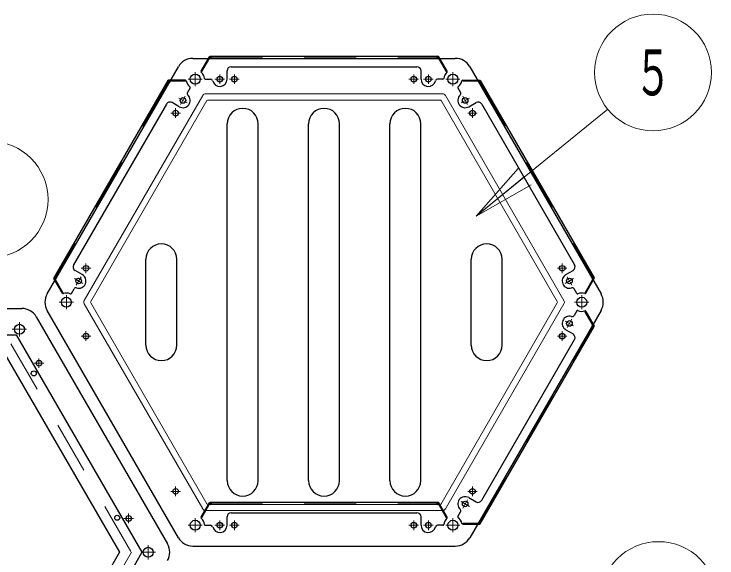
# Model space of a CAD drawing. Units: millimetres on the paper, scale 1:50. Extents: x -385 to 840, y 0 to 267.
# Drawn here: x 303.05 to 336.75, y 84.25 to 110.34 of the extents above; entities that cross this region are included whole.
import ezdxf
from ezdxf.enums import TextEntityAlignment as Align

# ---------------------------------------------------------------- set-up
doc = ezdxf.new("R2010")
doc.units = ezdxf.units.MM
doc.linetypes.add('USER1', pattern=[4.5, 2.5, -2])
doc.linetypes.add('USER2', pattern=[6, 3, -1, 1, -1])
doc.layers.add('1_50', color=7, linetype='Continuous', lineweight=25)
doc.styles.add('ＭＳ ゴシック', font='')
doc.styles.get('ＭＳ ゴシック').set_extended_font_data('MS Gothic')

msp = doc.modelspace()

# ---------------------------------------------------------------- linework, layer by layer
at = {"layer": '1_50', "color": 131}
for p, q in [((311.617, 108.217), (324.204, 108.217)), ((304.632, 96.917), (310.925, 107.817)), ((324.897, 107.817), (331.19, 96.917)), ((290.833, 96.217), (303.419, 96.217)), ((310.925, 85.217), (304.632, 96.117)), ((331.19, 96.117), (324.897, 85.217)), ((304.112, 95.817), (310.405, 84.917)), ((311.617, 84.817), (324.204, 84.817))]:
    msp.add_line(p, q, dxfattribs=at)
at = {"layer": '1_50', "color": 190}
for p, q in [((312.012, 107.6), (312.414, 108.297)), ((312.452, 108.211), (312.388, 108.211)), ((312.449, 108.317), (323.372, 108.317)), ((312.512, 108.271), (312.512, 108.317)), ((323.309, 108.271), (323.309, 108.317)), ((323.369, 108.211), (323.434, 108.211)), ((323.809, 107.6), (323.407, 108.297)), ((313.261, 107.217), (313.261, 107.617)), ((313.461, 107.817), (322.361, 107.817)), ((322.561, 107.217), (322.561, 107.617)), ((312.211, 107.217), (312.472, 107.217)), ((323.61, 107.217), (323.349, 107.217)), ((310.422, 107.147), (304.961, 97.687)), ((310.43, 107.069), (310.391, 107.092)), ((311.261, 107.167), (310.457, 107.167)), ((310.512, 107.091), (310.545, 107.147)), ((324.56, 107.167), (325.364, 107.167)), ((325.309, 107.091), (325.276, 107.147)), ((325.391, 107.069), (325.431, 107.092)), ((325.399, 107.147), (330.861, 97.687)), ((311.494, 106.803), (311.363, 106.577)), ((324.327, 106.803), (324.458, 106.577)), ((310.349, 106.021), (305.899, 98.313)), ((310.969, 105.894), (310.623, 106.094)), ((324.852, 105.894), (325.198, 106.094)), ((325.472, 106.021), (329.922, 98.313)), ((305.032, 97.719), (304.992, 97.742)), ((306.319, 97.84), (305.973, 98.04)), ((329.502, 97.84), (329.848, 98.04)), ((330.789, 97.719), (330.829, 97.742)), ((305.363, 96.95), (304.961, 97.647)), ((305.054, 97.637), (305.022, 97.581)), ((330.458, 96.95), (330.861, 97.647)), ((330.767, 97.637), (330.799, 97.581)), ((305.794, 96.931), (305.925, 97.157)), ((330.027, 96.931), (329.896, 97.157)), ((330.027, 96.103), (329.896, 95.877)), ((330.458, 96.084), (330.861, 95.387)), ((330.767, 95.397), (330.799, 95.453)), ((325.399, 85.887), (330.861, 95.347)), ((329.502, 95.194), (329.848, 94.994)), ((330.789, 95.315), (330.829, 95.292)), ((325.472, 87.013), (329.922, 94.721)), ((324.852, 87.14), (325.198, 86.94)), ((312.012, 86.2), (312.414, 86.897)), ((312.452, 86.811), (312.388, 86.811)), ((312.449, 86.917), (323.372, 86.917)), ((312.512, 86.871), (312.512, 86.917)), ((323.309, 86.871), (323.309, 86.917)), ((323.369, 86.811), (323.434, 86.811)), ((323.809, 86.2), (323.407, 86.897)), ((313.461, 86.417), (322.361, 86.417)), ((324.327, 86.231), (324.458, 86.457)), ((313.261, 85.817), (313.261, 86.217)), ((322.561, 85.817), (322.561, 86.217)), ((325.309, 85.943), (325.276, 85.887)), ((325.391, 85.965), (325.431, 85.942)), ((312.211, 85.817), (312.472, 85.817)), ((323.61, 85.817), (323.349, 85.817)), ((324.56, 85.867), (325.364, 85.867))]:
    msp.add_line(p, q, dxfattribs=at)
at = {"layer": '1_50', "color": 190, "linetype": 'USER1', "lineweight": 13}
for p, q in [((312.052, 107.578), (312.452, 108.271)), ((312.452, 108.271), (323.369, 108.271)), ((323.769, 107.578), (323.369, 108.271)), ((312.052, 107.578), (312.012, 107.601)), ((323.769, 107.578), (323.809, 107.601)), ((310.46, 107.121), (305.002, 97.667)), ((311.26, 107.121), (310.46, 107.121)), ((311.26, 107.121), (311.26, 107.167)), ((324.561, 107.121), (324.561, 107.167)), ((324.561, 107.121), (325.361, 107.121)), ((325.361, 107.121), (330.819, 97.667)), ((305.402, 96.974), (305.002, 97.667)), ((330.419, 96.974), (330.819, 97.667)), ((305.402, 96.974), (305.362, 96.951)), ((330.419, 96.974), (330.459, 96.951)), ((330.419, 96.06), (330.459, 96.083)), ((330.419, 96.06), (330.819, 95.367)), ((325.361, 85.913), (330.819, 95.367)), ((312.052, 86.178), (312.452, 86.871)), ((312.452, 86.871), (323.369, 86.871)), ((323.769, 86.178), (323.369, 86.871)), ((312.052, 86.178), (312.012, 86.201)), ((323.769, 86.178), (323.809, 86.201)), ((324.561, 85.913), (325.361, 85.913)), ((324.561, 85.913), (324.561, 85.867))]:
    msp.add_line(p, q, dxfattribs=at)
at = {"layer": '1_50', "linetype": 'USER2', "lineweight": 13}
for p, q in [((311.733, 107.557), (311.733, 106.877)), ((324.088, 107.557), (324.088, 106.877)), ((312.073, 107.217), (311.393, 107.217)), ((324.428, 107.217), (323.748, 107.217)), ((305.555, 96.857), (305.555, 96.177)), ((330.266, 96.857), (330.266, 96.177)), ((305.895, 96.517), (305.215, 96.517)), ((330.606, 96.517), (329.926, 96.517)), ((303.304, 95.557), (303.304, 94.877)), ((303.644, 95.217), (302.964, 95.217)), ((311.733, 86.157), (311.733, 85.477)), ((324.088, 86.157), (324.088, 85.477)), ((312.073, 85.817), (311.393, 85.817)), ((324.428, 85.817), (323.748, 85.817)), ((309.481, 84.857), (309.481, 84.177)), ((309.821, 84.517), (309.141, 84.517))]:
    msp.add_line(p, q, dxfattribs=at)
at = {"layer": '1_50', "color": 2, "linetype": 'USER2', "lineweight": 13}
for p, q in [((313.141, 107.217), (312.681, 107.217)), ((312.911, 107.447), (312.911, 106.987)), ((313.841, 107.217), (313.381, 107.217)), ((313.611, 107.447), (313.611, 106.987)), ((322.441, 107.217), (321.981, 107.217)), ((322.211, 107.447), (322.211, 106.987)), ((323.141, 107.217), (322.681, 107.217)), ((322.911, 107.447), (322.911, 106.987)), ((310.945, 106.312), (311.343, 106.082)), ((311.029, 105.998), (311.259, 106.396)), ((324.876, 106.312), (324.478, 106.082)), ((324.792, 105.998), (324.562, 106.396)), ((311.024, 105.591), (310.564, 105.591)), ((310.794, 105.821), (310.794, 105.361)), ((324.797, 105.591), (325.257, 105.591)), ((325.027, 105.821), (325.027, 105.361)), ((306.724, 98.143), (306.264, 98.143)), ((306.494, 98.373), (306.494, 97.913)), ((329.097, 98.143), (329.557, 98.143)), ((329.327, 98.373), (329.327, 97.913)), ((306.029, 97.338), (306.259, 97.736)), ((329.792, 97.338), (329.562, 97.736)), ((305.945, 97.652), (306.343, 97.422)), ((329.876, 97.652), (329.478, 97.422)), ((329.876, 95.382), (329.478, 95.612)), ((329.792, 95.696), (329.562, 95.298)), ((306.494, 94.661), (306.494, 95.121)), ((329.327, 94.661), (329.327, 95.121)), ((306.724, 94.891), (306.264, 94.891)), ((329.097, 94.891), (329.557, 94.891)), ((304.242, 93.821), (304.242, 93.361)), ((304.012, 93.591), (304.472, 93.591)), ((310.794, 87.213), (310.794, 87.673)), ((325.027, 87.213), (325.027, 87.673)), ((311.024, 87.443), (310.564, 87.443)), ((324.797, 87.443), (325.257, 87.443)), ((324.876, 86.722), (324.478, 86.952)), ((324.792, 87.036), (324.562, 86.638)), ((308.542, 86.373), (308.542, 85.913)), ((308.312, 86.143), (308.772, 86.143)), ((312.911, 86.047), (312.911, 85.587)), ((313.611, 85.587), (313.611, 86.047)), ((322.211, 85.587), (322.211, 86.047)), ((322.911, 86.047), (322.911, 85.587)), ((313.141, 85.817), (312.681, 85.817)), ((313.841, 85.817), (313.381, 85.817)), ((322.441, 85.817), (321.981, 85.817)), ((323.141, 85.817), (322.681, 85.817))]:
    msp.add_line(p, q, dxfattribs=at)
at = {"layer": '1_50', "color": 131, "lineweight": 13}
for p, q in [((312.229, 106.517), (323.592, 106.517)), ((306.41, 96.597), (312.091, 106.437)), ((306.727, 96.547), (312.293, 106.187)), ((312.345, 106.217), (323.476, 106.217)), ((323.528, 106.187), (329.094, 96.547)), ((323.73, 106.437), (329.411, 96.597)), ((312.091, 86.597), (306.41, 96.437)), ((312.293, 86.847), (306.727, 96.487)), ((329.094, 96.487), (323.528, 86.847)), ((329.411, 96.437), (323.73, 86.597)), ((323.476, 86.817), (312.345, 86.817)), ((323.592, 86.517), (312.229, 86.517))]:
    msp.add_line(p, q, dxfattribs=at)
at = {"layer": '1_50', "lineweight": 13}
for p, q in [((325.201, 100.65), (331.51, 105.776)), ((325.201, 100.65), (327.214, 102.93)), ((325.201, 100.65), (327.529, 102.542)), ((327.845, 102.154), (325.201, 100.65))]:
    msp.add_line(p, q, dxfattribs=at)
at = {"layer": '1_50'}
for p, q in [((313.271, 87.957), (313.271, 105.077)), ((314.751, 87.957), (314.751, 105.077)), ((317.171, 87.957), (317.171, 105.077)), ((318.651, 87.957), (318.651, 105.077)), ((321.071, 87.957), (321.071, 105.077)), ((322.551, 87.957), (322.551, 105.077)), ((309.371, 94.457), (309.371, 98.577)), ((310.851, 94.457), (310.851, 98.577)), ((324.971, 94.457), (324.971, 98.577)), ((326.451, 94.457), (326.451, 98.577))]:
    msp.add_line(p, q, dxfattribs=at)
at = {"layer": '1_50', "color": 4}
for p, q in [((291.098, 94.957), (303.154, 94.957)), ((303.154, 94.957), (309.181, 84.517)), ((302.611, 94.017), (308.096, 84.517)), ((308.096, 84.517), (302.611, 75.017)), ((309.181, 84.517), (303.154, 74.077))]:
    msp.add_line(p, q, dxfattribs=at)
at = {"layer": '1_50', "color": 4, "linetype": 'USER1', "lineweight": 13}
for p, q in [((302.899, 94.517), (308.673, 84.517)), ((308.673, 84.517), (302.899, 74.517))]:
    msp.add_line(p, q, dxfattribs=at)
at = {"layer": '1_50', "lineweight": 13}
for centre in [(333.683, 107.542), (301.875, 101.445), (333.948, 82.228)]:
    msp.add_circle(centre, 2.8, dxfattribs=at)
at = {"layer": '1_50', "color": 131}
for centre in [(311.733, 107.217), (324.088, 107.217), (305.555, 96.517), (330.266, 96.517), (303.304, 95.217), (311.733, 85.817), (324.088, 85.817), (309.481, 84.517)]:
    msp.add_circle(centre, 0.24, dxfattribs=at)
at = {"layer": '1_50', "color": 2}
for centre in [(312.911, 107.217), (313.611, 107.217), (322.211, 107.217), (322.911, 107.217), (311.144, 106.197), (324.677, 106.197), (310.794, 105.591), (325.027, 105.591), (306.494, 98.143), (329.327, 98.143), (306.144, 97.537), (329.677, 97.537), (329.677, 95.497), (306.494, 94.891), (329.327, 94.891), (304.242, 93.591), (310.794, 87.443), (325.027, 87.443), (324.677, 86.837), (308.542, 86.143), (312.911, 85.817), (313.611, 85.817), (322.211, 85.817), (322.911, 85.817)]:
    msp.add_circle(centre, 0.135, dxfattribs=at)
at = {"layer": '1_50', "color": 4}
for centre in [(303.994, 93.101), (307.994, 86.173)]:
    msp.add_circle(centre, 0.12, dxfattribs=at)
at = {"layer": '1_50', "color": 131}
for centre, start, end in [((311.617, 107.417), 90, 150), ((324.204, 107.417), 30, 90), ((305.324, 96.517), 150, 210), ((330.497, 96.517), 330, 30), ((303.419, 95.417), 30, 90), ((311.617, 85.617), 210, 270), ((324.204, 85.617), 270, 330), ((309.712, 84.517), 330, 30)]:
    msp.add_arc(centre, 0.8, start, end, dxfattribs=at)
at = {"layer": '1_50', "color": 190}
for centre, radius, start, end in [((312.388, 108.171), 0.04, 90, 150), ((312.449, 108.277), 0.04, 90, 150), ((312.452, 108.271), 0.06, 270, 0), ((323.369, 108.271), 0.06, 180, 270), ((323.372, 108.277), 0.04, 30, 90), ((323.434, 108.171), 0.04, 30, 90), ((312.047, 107.58), 0.04, 150, 229.1931), ((311.733, 107.217), 0.44, 4.7802, 49.1931), ((313.461, 107.617), 0.2, 90, 180), ((322.361, 107.617), 0.2, 0, 90), ((324.088, 107.217), 0.44, 130.8069, 175.2198), ((323.775, 107.58), 0.04, 310.8069, 30), ((312.211, 107.257), 0.04, 184.7802, 270), ((312.472, 107.117), 0.1, 12.8396, 90), ((312.911, 107.217), 0.35, 192.8396, 0), ((322.911, 107.217), 0.35, 180, 347.1604), ((323.349, 107.117), 0.1, 90, 167.1604), ((323.61, 107.257), 0.04, 270, 355.2198), ((310.457, 107.127), 0.04, 90, 150), ((310.46, 107.121), 0.06, 240, 330), ((310.579, 107.127), 0.04, 90, 150), ((311.261, 107.127), 0.04, 10.8069, 90), ((311.733, 107.217), 0.44, 190.8069, 235.2198), ((311.459, 106.823), 0.04, 330, 55.2198), ((324.362, 106.823), 0.04, 124.7802, 210), ((324.088, 107.217), 0.44, 304.7802, 349.1931), ((324.56, 107.127), 0.04, 90, 169.1931), ((325.242, 107.127), 0.04, 30, 90), ((325.361, 107.121), 0.06, 210, 300), ((325.364, 107.127), 0.04, 30, 90), ((311.45, 106.527), 0.1, 150, 227.1604), ((324.371, 106.527), 0.1, 312.8396, 30), ((311.144, 106.197), 0.35, 240, 47.1604), ((324.677, 106.197), 0.35, 132.8396, 300), ((310.523, 105.921), 0.2, 60, 150), ((325.298, 105.921), 0.2, 30, 120), ((306.073, 98.213), 0.2, 150, 240), ((329.748, 98.213), 0.2, 300, 30), ((306.144, 97.537), 0.35, 252.8396, 60), ((329.677, 97.537), 0.35, 120, 287.1604), ((304.995, 97.667), 0.04, 150, 210), ((305.056, 97.561), 0.04, 150, 210), ((305.002, 97.667), 0.06, 330, 60), ((330.819, 97.667), 0.06, 120, 210), ((330.765, 97.561), 0.04, 330, 30), ((330.826, 97.667), 0.04, 330, 30), ((306.011, 97.107), 0.1, 72.8396, 150), ((329.81, 97.107), 0.1, 30, 107.1604), ((305.397, 96.97), 0.04, 210, 289.1931), ((305.555, 96.517), 0.44, 64.7802, 109.1931), ((305.76, 96.951), 0.04, 244.7802, 330), ((330.061, 96.951), 0.04, 210, 295.2198), ((330.266, 96.517), 0.44, 70.8069, 115.2198), ((330.424, 96.97), 0.04, 250.8069, 330), ((330.061, 96.083), 0.04, 64.7802, 150), ((330.266, 96.517), 0.44, 244.7802, 289.1931), ((330.424, 96.064), 0.04, 30, 109.1931), ((329.677, 95.497), 0.35, 72.8396, 240), ((329.81, 95.927), 0.1, 252.8396, 330), ((330.819, 95.367), 0.06, 150, 240), ((330.765, 95.473), 0.04, 330, 30), ((330.826, 95.367), 0.04, 330, 30), ((329.748, 94.821), 0.2, 330, 60), ((324.677, 86.837), 0.35, 60, 227.1604), ((325.298, 87.113), 0.2, 240, 330), ((312.388, 86.771), 0.04, 90, 150), ((312.449, 86.877), 0.04, 90, 150), ((312.452, 86.871), 0.06, 270, 0), ((323.369, 86.871), 0.06, 180, 270), ((323.372, 86.877), 0.04, 30, 90), ((323.434, 86.771), 0.04, 30, 90), ((313.461, 86.217), 0.2, 90, 180), ((322.361, 86.217), 0.2, 0, 90), ((324.371, 86.507), 0.1, 330, 47.1604), ((312.047, 86.18), 0.04, 150, 229.1931), ((311.733, 85.817), 0.44, 4.7802, 49.1931), ((324.088, 85.817), 0.44, 130.8069, 175.2198), ((323.775, 86.18), 0.04, 310.8069, 30), ((324.362, 86.211), 0.04, 150, 235.2198), ((324.088, 85.817), 0.44, 10.8069, 55.2198), ((325.361, 85.913), 0.06, 60, 150), ((312.211, 85.857), 0.04, 184.7802, 270), ((312.472, 85.717), 0.1, 12.8396, 90), ((312.911, 85.817), 0.35, 192.8396, 0), ((322.911, 85.817), 0.35, 180, 347.1604), ((323.349, 85.717), 0.1, 90, 167.1604), ((323.61, 85.857), 0.04, 270, 355.2198), ((324.56, 85.907), 0.04, 190.8069, 270), ((325.242, 85.907), 0.04, 270, 330), ((325.364, 85.907), 0.04, 270, 330)]:
    msp.add_arc(centre, radius, start, end, dxfattribs=at)
at = {"layer": '1_50', "color": 131, "lineweight": 13}
for centre, radius, start, end in [((312.229, 106.357), 0.16, 90, 150), ((323.592, 106.357), 0.16, 30, 90), ((312.345, 106.157), 0.06, 90, 150), ((323.476, 106.157), 0.06, 30, 90), ((306.548, 96.517), 0.16, 150, 210), ((306.779, 96.517), 0.06, 150, 210), ((329.042, 96.517), 0.06, 330, 30), ((329.273, 96.517), 0.16, 330, 30), ((312.345, 86.877), 0.06, 210, 270), ((323.476, 86.877), 0.06, 270, 330), ((312.229, 86.677), 0.16, 210, 270), ((323.592, 86.677), 0.16, 270, 330)]:
    msp.add_arc(centre, radius, start, end, dxfattribs=at)
at = {"layer": '1_50'}
for centre, start, end in [((314.011, 105.077), 0, 180), ((317.911, 105.077), 0, 180), ((321.811, 105.077), 0, 180), ((310.111, 98.577), 0, 180), ((325.711, 98.577), 0, 180), ((310.111, 94.457), 180, 0), ((325.711, 94.457), 180, 0), ((314.011, 87.957), 180, 0), ((317.911, 87.957), 180, 0), ((321.811, 87.957), 180, 0)]:
    msp.add_arc(centre, 0.74, start, end, dxfattribs=at)

# ---------------------------------------------------------------- texts
at = {"layer": '1_50', "style": 'ＭＳ ゴシック', "width": 0.6}
msp.add_text('５', height=2.199, dxfattribs=at).set_placement((333.683, 107.542), align=Align.MIDDLE_CENTER)

doc.saveas('drawing.dxf')
